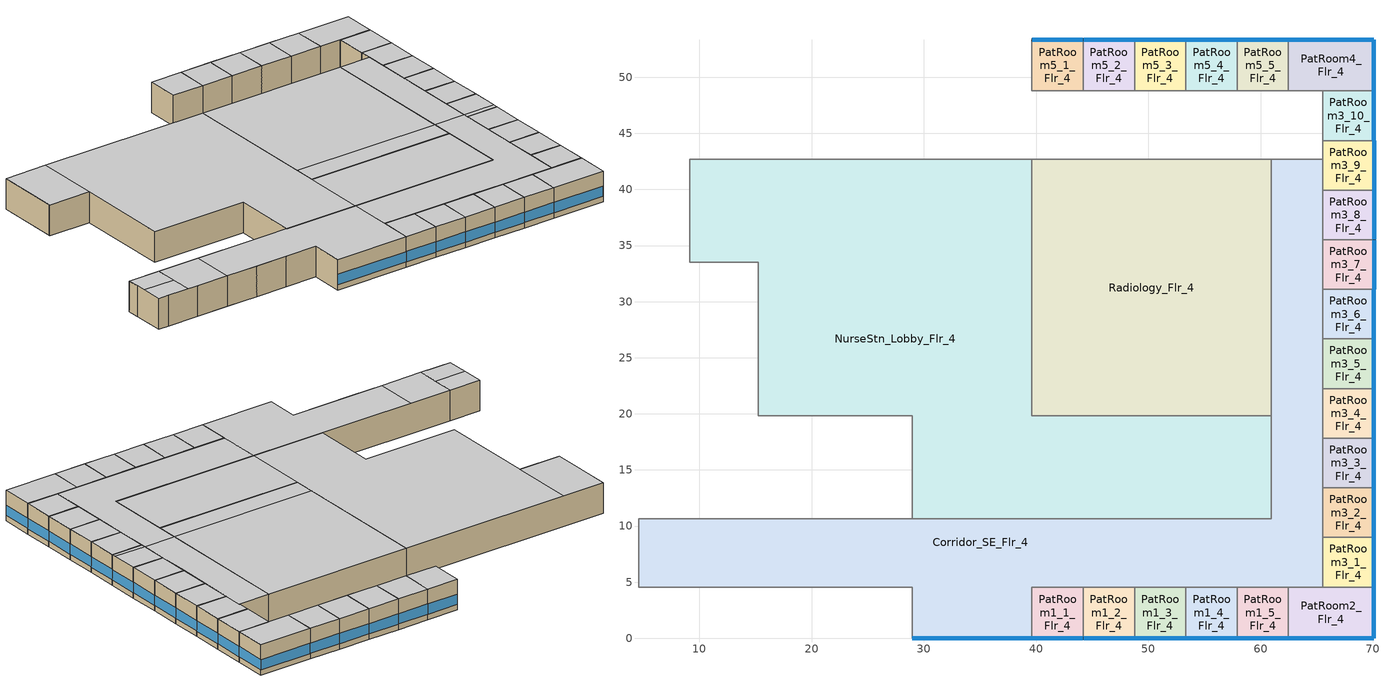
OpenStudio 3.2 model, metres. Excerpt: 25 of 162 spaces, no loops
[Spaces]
Corridor_SE_Flr_4
 floor to Corridor_SE_Flr_3: 65.53,42.67 65.53,4.57 39.62,4.57 39.62,0 28.96,0 28.96,4.57 4.57,4.57 4.57,10.67 60.96,10.67 60.96,42.67 z12.8
 wall outside: 28.96,0 39.62,0 z12.8:17.07
 wall to PatRoom6_Flr_4: 4.57,4.57 6.1,4.57 z12.8:17.07
 wall to PatRoom7_1_Flr_4: 4.57,8.99 4.57,4.57 z12.8:17.07
 wall to PatRoom7_2_Flr_4: 4.57,10.67 4.57,8.99 z12.8:17.07
 wall to Corridor_NW_Flr_4: 9.14,10.67 4.57,10.67 / 65.53,42.67 60.96,42.67 z12.8:17.07
 wall to Lab_Flr_4: 28.96,10.67 9.14,10.67 z12.8:17.07
 wall to NurseStn_Lobby_Flr_4: 60.96,19.81 60.96,10.67 28.96,10.67 z12.8:17.07
 wall to Radiology_Flr_4: 60.96,42.67 60.96,19.81 z12.8:17.07
 wall to PatRoom3_9_Flr_4: 65.53,39.93 65.53,42.67 z12.8:17.07
 wall to PatRoom3_1_Flr_4: 65.53,4.57 65.53,8.99 z12.8:17.07
 wall to PatRoom2_Flr_4: 62.48,4.57 65.53,4.57 z12.8:17.07
 wall to PatRoom1_5_Flr_4: 57.91,4.57 62.48,4.57 z12.8:17.07
 wall to PatRoom1_1_Flr_4: 39.62,0 39.62,4.57 44.2,4.57 z12.8:17.07
 wall to PatRoom1_10_Flr_4: 24.38,4.57 28.96,4.57 28.96,0 z12.8:17.07
 wall to PatRoom1_4_Flr_4: 53.34,4.57 57.91,4.57 z12.8:17.07
 wall to PatRoom1_3_Flr_4: 48.77,4.57 53.34,4.57 z12.8:17.07
 wall to PatRoom1_2_Flr_4: 44.2,4.57 48.77,4.57 z12.8:17.07
 wall to PatRoom1_8_Flr_4: 15.24,4.57 19.81,4.57 z12.8:17.07
 wall to PatRoom1_9_Flr_4: 19.81,4.57 24.38,4.57 z12.8:17.07
 wall to PatRoom1_7_Flr_4: 10.67,4.57 15.24,4.57 z12.8:17.07
 wall to PatRoom1_6_Flr_4: 6.1,4.57 10.67,4.57 z12.8:17.07
 wall to PatRoom3_4_Flr_4: 65.53,17.83 65.53,22.25 z12.8:17.07
 wall to PatRoom3_8_Flr_4: 65.53,35.51 65.53,39.93 z12.8:17.07
 wall to PatRoom3_2_Flr_4: 65.53,8.99 65.53,13.41 z12.8:17.07
 wall to PatRoom3_6_Flr_4: 65.53,26.67 65.53,31.09 z12.8:17.07
 wall to PatRoom3_3_Flr_4: 65.53,13.41 65.53,17.83 z12.8:17.07
 wall to PatRoom3_7_Flr_4: 65.53,31.09 65.53,35.51 z12.8:17.07
 wall to PatRoom3_5_Flr_4: 65.53,22.25 65.53,26.67 z12.8:17.07
 window (BTAP-Ext-FixedWindow:U=0.220 SHGC=0.600): 28.98,0 39.6,0 z13.56:14.99
 ceiling to Corridor_Flr_5: 15.24,4.57 15.24,10.67 9.14,10.67 9.14,4.57 z17.07
 ceiling to Dining_Flr_5: 65.53,4.57 65.53,22.86 60.96,22.86 60.96,10.67 39.62,10.67 39.62,4.57 z17.07
 ceiling to Office1_Flr_5: 9.14,4.57 9.14,7.62 4.57,7.62 4.57,4.57 z17.07
 ceiling to NurseStn_Lobby_Flr_5: 39.62,0 39.62,10.67 15.24,10.67 15.24,4.57 28.96,4.57 28.96,0 z17.07
 ceiling to Kitchen_Flr_5: 65.53,22.86 65.53,42.67 60.96,42.67 60.96,22.86 z17.07
 ceiling to Office2_1_Flr_5: 9.14,7.62 9.14,10.67 4.57,10.67 4.57,7.62 z17.07
PatRoom1_1_Flr_4
 floor to PatRoom1_1_Flr_3: 44.2,4.57 44.2,0 39.62,0 39.62,4.57 z12.8
 wall outside: 39.62,0 44.2,0 z12.8:17.07
 wall to PatRoom1_2_Flr_4: 44.2,0 44.2,4.57 z12.8:17.07
 window (BTAP-Ext-FixedWindow:U=0.220 SHGC=0.600): 39.65,0 44.17,0 z13.56:15
 ceiling to Dining_Flr_5: 44.2,0 44.2,4.57 39.62,4.57 39.62,0 z17.07
PatRoom2_Flr_4
 floor to PatRoom2_Flr_3: 70.1,4.57 70.1,0 62.48,0 62.48,4.57 z12.8
 wall outside: 62.48,0 70.1,0 70.1,4.57 z12.8:17.07
 wall to PatRoom1_5_Flr_4: 62.48,4.57 62.48,0 z12.8:17.07
 wall to PatRoom3_1_Flr_4: 70.1,4.57 65.53,4.57 z12.8:17.07
 window (BTAP-Ext-FixedWindow:U=0.220 SHGC=0.600): 70.1,0.03 70.1,4.55 z13.56:15; 62.51,0 70.08,0 z13.56:14.99
 ceiling to Dining_Flr_5: 70.1,0 70.1,4.57 62.48,4.57 62.48,0 z17.07
PatRoom3_1_Flr_4
 floor to PatRoom3_1_Flr_3: 70.1,8.99 70.1,4.57 65.53,4.57 65.53,8.99 z12.8
 wall outside: 70.1,4.57 70.1,8.99 z12.8:17.07
 wall to PatRoom3_2_Flr_4: 70.1,8.99 65.53,8.99 z12.8:17.07
 window (BTAP-Ext-FixedWindow:U=0.220 SHGC=0.600): 70.1,4.6 70.1,8.97 z13.56:15
 ceiling to Dining_Flr_5: 70.1,4.57 70.1,8.99 65.53,8.99 65.53,4.57 z17.07
NurseStn_Lobby_Flr_4
 floor to NurseStn_Lobby_Flr_3: 39.62,42.67 39.62,19.81 60.96,19.81 60.96,10.67 28.96,10.67 28.96,19.81 15.24,19.81 15.24,33.53 9.14,33.53 9.14,42.67 z12.8
 wall to Lab_Flr_4: 9.14,33.53 15.24,33.53 15.24,19.81 28.96,19.81 28.96,10.67 z12.8:17.07
 wall to Corridor_NW_Flr_4: 39.62,42.67 9.14,42.67 9.14,33.58 9.14,33.53 z12.8:17.07
 wall to Radiology_Flr_4: 60.96,19.81 39.62,19.81 39.62,42.67 z12.8:17.07
 ceiling to Corridor_Flr_5: 15.24,33.53 15.24,42.67 9.14,42.67 9.14,33.53 z17.07
 ceiling to Dining_Flr_5: 60.96,10.67 60.96,19.81 39.62,19.81 39.62,10.67 z17.07
 ceiling to NurseStn_Lobby_Flr_5: 39.62,10.67 39.62,42.67 15.24,42.67 15.24,19.81 28.96,19.81 28.96,10.67 z17.07
Radiology_Flr_4
 floor to PhysTherapy_Flr_3: 60.96,42.67 60.96,19.81 39.62,19.81 39.62,42.67 z12.8
 wall to Corridor_NW_Flr_4: 60.96,42.67 39.62,42.67 z12.8:17.07
 ceiling to Kitchen_Flr_5: 60.96,22.86 60.96,42.67 39.62,42.67 39.62,22.86 z17.07
 ceiling to Dining_Flr_5: 60.96,19.81 60.96,22.86 39.62,22.86 39.62,19.81 z17.07
PatRoom5_1_Flr_4
 floor to PatRoom5_1_Flr_3: 44.2,53.34 44.2,48.77 39.62,48.77 39.62,53.34 z12.8
 wall outside: 44.2,53.34 39.62,53.34 z12.8:17.07
 wall to PatRoom5_2_Flr_4: 44.2,48.77 44.2,53.34 z12.8:17.07
 wall to Corridor_NW_Flr_4: 39.62,53.34 39.62,48.77 44.2,48.77 z12.8:17.07
 window (BTAP-Ext-FixedWindow:U=0.220 SHGC=0.600): 44.17,53.34 39.65,53.34 z13.56:15
 ceiling to Kitchen_Flr_5: 44.2,48.77 44.2,53.34 39.62,53.34 39.62,48.77 z17.07
PatRoom4_Flr_4
 floor to PatRoom4_Flr_3: 70.1,53.34 70.1,48.77 62.48,48.77 62.48,53.34 z12.8
 wall outside: 70.1,48.77 70.1,53.34 62.48,53.34 z12.8:17.07
 wall to PatRoom3_10_Flr_4: 65.53,48.77 70.1,48.77 z12.8:17.07
 wall to Corridor_NW_Flr_4: 62.48,48.77 65.53,48.77 z12.8:17.07
 wall to PatRoom5_5_Flr_4: 62.48,53.34 62.48,48.77 z12.8:17.07
 window (BTAP-Ext-FixedWindow:U=0.220 SHGC=0.600): 70.1,48.79 70.1,53.31 z13.56:15; 70.08,53.34 62.51,53.34 z13.56:14.99
 ceiling to Kitchen_Flr_5: 70.1,48.77 70.1,53.34 62.48,53.34 62.48,48.77 z17.07
PatRoom1_2_Flr_4
 floor to PatRoom1_2_Flr_3: 48.77,4.57 48.77,0 44.2,0 44.2,4.57 z12.8
 wall outside: 44.2,0 48.77,0 z12.8:17.07
 wall to PatRoom1_3_Flr_4: 48.77,0 48.77,4.57 z12.8:17.07
 window (BTAP-Ext-FixedWindow:U=0.220 SHGC=0.600): 44.22,0 48.74,0 z13.56:15
 ceiling to Dining_Flr_5: 48.77,0 48.77,4.57 44.2,4.57 44.2,0 z17.07
PatRoom1_3_Flr_4
 floor to PatRoom1_3_Flr_3: 53.34,4.57 53.34,0 48.77,0 48.77,4.57 z12.8
 wall outside: 48.77,0 53.34,0 z12.8:17.07
 wall to PatRoom1_4_Flr_4: 53.34,0 53.34,4.57 z12.8:17.07
 window (BTAP-Ext-FixedWindow:U=0.220 SHGC=0.600): 48.79,0 53.31,0 z13.56:15
 ceiling to Dining_Flr_5: 53.34,0 53.34,4.57 48.77,4.57 48.77,0 z17.07
PatRoom1_4_Flr_4
 floor to PatRoom1_4_Flr_3: 57.91,4.57 57.91,0 53.34,0 53.34,4.57 z12.8
 wall outside: 53.34,0 57.91,0 z12.8:17.07
 wall to PatRoom1_5_Flr_4: 57.91,0 57.91,4.57 z12.8:17.07
 window (BTAP-Ext-FixedWindow:U=0.220 SHGC=0.600): 53.37,0 57.89,0 z13.56:15
 ceiling to Dining_Flr_5: 57.91,0 57.91,4.57 53.34,4.57 53.34,0 z17.07
PatRoom1_5_Flr_4
 floor to PatRoom1_5_Flr_3: 62.48,4.57 62.48,0 57.91,0 57.91,4.57 z12.8
 wall outside: 57.91,0 62.48,0 z12.8:17.07
 window (BTAP-Ext-FixedWindow:U=0.220 SHGC=0.600): 57.94,0 62.46,0 z13.56:15
 ceiling to Dining_Flr_5: 62.48,0 62.48,4.57 57.91,4.57 57.91,0 z17.07
PatRoom5_2_Flr_4
 floor to PatRoom5_2_Flr_3: 48.77,53.34 48.77,48.77 44.2,48.77 44.2,53.34 z12.8
 wall outside: 48.77,53.34 44.2,53.34 z12.8:17.07
 wall to PatRoom5_3_Flr_4: 48.77,48.77 48.77,53.34 z12.8:17.07
 wall to Corridor_NW_Flr_4: 44.2,48.77 48.77,48.77 z12.8:17.07
 window (BTAP-Ext-FixedWindow:U=0.220 SHGC=0.600): 48.74,53.34 44.22,53.34 z13.56:15
 ceiling to Kitchen_Flr_5: 48.77,48.77 48.77,53.34 44.2,53.34 44.2,48.77 z17.07
PatRoom5_3_Flr_4
 floor to PatRoom5_3_Flr_3: 53.34,53.34 53.34,48.77 48.77,48.77 48.77,53.34 z12.8
 wall outside: 53.34,53.34 48.77,53.34 z12.8:17.07
 wall to Corridor_NW_Flr_4: 48.77,48.77 53.34,48.77 z12.8:17.07
 wall to PatRoom5_4_Flr_4: 53.34,48.77 53.34,53.34 z12.8:17.07
 window (BTAP-Ext-FixedWindow:U=0.220 SHGC=0.600): 53.31,53.34 48.79,53.34 z13.56:15
 ceiling to Kitchen_Flr_5: 53.34,48.77 53.34,53.34 48.77,53.34 48.77,48.77 z17.07
PatRoom5_4_Flr_4
 floor to PatRoom5_4_Flr_3: 57.91,53.34 57.91,48.77 53.34,48.77 53.34,53.34 z12.8
 wall outside: 57.91,53.34 53.34,53.34 z12.8:17.07
 wall to PatRoom5_5_Flr_4: 57.91,48.77 57.91,53.34 z12.8:17.07
 wall to Corridor_NW_Flr_4: 53.34,48.77 57.91,48.77 z12.8:17.07
 window (BTAP-Ext-FixedWindow:U=0.220 SHGC=0.600): 57.89,53.34 53.37,53.34 z13.56:15
 ceiling to Kitchen_Flr_5: 57.91,48.77 57.91,53.34 53.34,53.34 53.34,48.77 z17.07
PatRoom5_5_Flr_4
 floor to PatRoom5_5_Flr_3: 62.48,53.34 62.48,48.77 57.91,48.77 57.91,53.34 z12.8
 wall outside: 62.48,53.34 57.91,53.34 z12.8:17.07
 wall to Corridor_NW_Flr_4: 57.91,48.77 62.48,48.77 z12.8:17.07
 window (BTAP-Ext-FixedWindow:U=0.220 SHGC=0.600): 62.46,53.34 57.94,53.34 z13.56:15
 ceiling to Kitchen_Flr_5: 62.48,48.77 62.48,53.34 57.91,53.34 57.91,48.77 z17.07
PatRoom3_2_Flr_4
 floor to PatRoom3_2_Flr_3: 70.1,13.41 70.1,8.99 65.53,8.99 65.53,13.41 z12.8
 wall outside: 70.1,8.99 70.1,13.41 z12.8:17.07
 wall to PatRoom3_3_Flr_4: 70.1,13.41 65.53,13.41 z12.8:17.07
 window (BTAP-Ext-FixedWindow:U=0.220 SHGC=0.600): 70.1,9.02 70.1,13.39 z13.56:15
 ceiling to Dining_Flr_5: 70.1,8.99 70.1,13.41 65.53,13.41 65.53,8.99 z17.07
PatRoom3_3_Flr_4
 floor to PatRoom3_3_Flr_3: 70.1,17.83 70.1,13.41 65.53,13.41 65.53,17.83 z12.8
 wall outside: 70.1,13.41 70.1,17.83 z12.8:17.07
 wall to PatRoom3_4_Flr_4: 70.1,17.83 65.53,17.83 z12.8:17.07
 window (BTAP-Ext-FixedWindow:U=0.220 SHGC=0.600): 70.1,13.44 70.1,17.81 z13.56:15
 ceiling to Dining_Flr_5: 70.1,13.41 70.1,17.83 65.53,17.83 65.53,13.41 z17.07
PatRoom3_4_Flr_4
 floor to PatRoom3_4_Flr_3: 70.1,22.25 70.1,17.83 65.53,17.83 65.53,22.25 z12.8
 wall outside: 70.1,17.83 70.1,22.25 z12.8:17.07
 wall to PatRoom3_5_Flr_4: 70.1,22.25 65.53,22.25 z12.8:17.07
 window (BTAP-Ext-FixedWindow:U=0.220 SHGC=0.600): 70.1,17.86 70.1,22.23 z13.56:15
 ceiling to Dining_Flr_5: 70.1,17.83 70.1,22.25 65.53,22.25 65.53,17.83 z17.07
PatRoom3_5_Flr_4
 floor to PatRoom3_5_Flr_3: 70.1,26.67 70.1,22.25 65.53,22.25 65.53,26.67 z12.8
 wall outside: 70.1,22.25 70.1,26.67 z12.8:17.07
 wall to PatRoom3_6_Flr_4: 70.1,26.67 65.53,26.67 z12.8:17.07
 window (BTAP-Ext-FixedWindow:U=0.220 SHGC=0.600): 70.1,22.28 70.1,26.65 z13.56:15
 ceiling to Kitchen_Flr_5: 70.1,22.86 70.1,26.67 65.53,26.67 65.53,22.86 z17.07
 ceiling to Dining_Flr_5: 70.1,22.25 70.1,22.86 65.53,22.86 65.53,22.25 z17.07
PatRoom3_6_Flr_4
 floor to PatRoom3_6_Flr_3: 70.1,31.09 70.1,26.67 65.53,26.67 65.53,31.09 z12.8
 wall outside: 70.1,26.67 70.1,31.09 z12.8:17.07
 wall to PatRoom3_7_Flr_4: 70.1,31.09 65.53,31.09 z12.8:17.07
 window (BTAP-Ext-FixedWindow:U=0.220 SHGC=0.600): 70.1,26.7 70.1,31.07 z13.56:15
 ceiling to Kitchen_Flr_5: 70.1,26.67 70.1,31.09 65.53,31.09 65.53,26.67 z17.07
PatRoom3_7_Flr_4
 floor to PatRoom3_7_Flr_3: 70.1,35.51 70.1,31.09 65.53,31.09 65.53,35.51 z12.8
 wall outside: 70.1,31.09 70.1,35.51 z12.8:17.07
 wall to PatRoom3_8_Flr_4: 70.1,35.51 65.53,35.51 z12.8:17.07
 window (BTAP-Ext-FixedWindow:U=0.220 SHGC=0.600): 70.1,31.12 70.1,35.49 z13.56:15
 ceiling to Kitchen_Flr_5: 70.1,31.09 70.1,35.51 65.53,35.51 65.53,31.09 z17.07
PatRoom3_8_Flr_4
 floor to PatRoom3_8_Flr_3: 70.1,39.93 70.1,35.51 65.53,35.51 65.53,39.93 z12.8
 wall outside: 70.1,35.51 70.1,39.93 z12.8:17.07
 wall to PatRoom3_9_Flr_4: 70.1,39.93 65.53,39.93 z12.8:17.07
 window (BTAP-Ext-FixedWindow:U=0.220 SHGC=0.600): 70.1,35.54 70.1,39.91 z13.56:15
 ceiling to Kitchen_Flr_5: 70.1,35.51 70.1,39.93 65.53,39.93 65.53,35.51 z17.07
PatRoom3_9_Flr_4
 floor to PatRoom3_9_Flr_3: 70.1,44.35 70.1,39.93 65.53,39.93 65.53,44.35 z12.8
 wall outside: 70.1,39.93 70.1,44.35 z12.8:17.07
 wall to PatRoom3_10_Flr_4: 70.1,44.35 65.53,44.35 z12.8:17.07
 wall to Corridor_NW_Flr_4: 65.53,44.35 65.53,42.67 z12.8:17.07
 window (BTAP-Ext-FixedWindow:U=0.220 SHGC=0.600): 70.1,39.96 70.1,44.33 z13.56:15
 ceiling to Kitchen_Flr_5: 70.1,39.93 70.1,44.35 65.53,44.35 65.53,39.93 z17.07
PatRoom3_10_Flr_4
 floor to PatRoom3_10_Flr_3: 70.1,48.77 70.1,44.35 65.53,44.35 65.53,48.77 z12.8
 wall outside: 70.1,44.35 70.1,48.77 z12.8:17.07
 wall to Corridor_NW_Flr_4: 65.53,48.77 65.53,44.35 z12.8:17.07
 window (BTAP-Ext-FixedWindow:U=0.220 SHGC=0.600): 70.1,44.38 70.1,48.74 z13.56:15
 ceiling to Kitchen_Flr_5: 70.1,44.35 70.1,48.77 65.53,48.77 65.53,44.35 z17.07
[Building]
Hospital: Default Construction Set=BTAP-Mass at hdd = 5000.0; Standards Number of Stories=6; Standards Number of Above Ground Stories=5; Standards Template=NECB2015; Standards Building Type=Hospital
[Site]
Calgary Intl AP_AB_CAN: Latitude {deg}=51.114; Longitude {deg}=-114.02; Time Zone {hr}=-7; Elevation {m}=1084.1
[ClimateZones]
Climate Zone Institution Name 1=ASHRAE; Climate Zone Document Name 1=ANSI/ASHRAE Standard 169; Climate Zone Document Year 1=2006; Climate Zone Institution Name 2=CEC; Climate Zone Document Name 2=California Climate Zone Descriptions; Climate Zone Document Year 2=1995
[Site:WaterMainsTemperature]
Calculation Method=Correlation; Annual Average Outdoor Air Temperature {C}=5; Maximum Difference In Monthly Average Outdoor Air Temperatures {deltaC}=23.3
[Site:GroundTemperature:BuildingSurface]
19.527, 19.502, 19.536, 19.598, 20.002, 21.64, 22.225, 22.375, 21.449, 20.121, 19.802, 19.633
[SizingPeriod:DesignDay] Barometric Pressure {Pa}=88961; Sky Clearness=0; Rain Indicator=0; Snow Indicator=0; Day of Month=21; Daylight Saving Time Indicator=0; Humidity Indicating Type=Wetbulb; Dry-Bulb Temperature Range Modifier Type=DefaultMultipliers
Name | Maximum Dry-Bulb Temperature {C} | Daily Dry-Bulb Temperature Range {deltaC} | Humidity Indicating Conditions at Maximum Dry-Bulb | Wind Speed {m/s} | Wind Direction {deg} | Month | Day Type | Solar Model Indicator | ASHRAE Taub | ASHRAE Taud
Calgary Intl AP Ann Clg .4% Condns DB=>MWB | 28.5 | 12.1 | 16.1 | 4.5 | 160 | 7 | SummerDesignDay | ASHRAETau | 0.339 | 2.421
Calgary Intl AP Ann Htg 99.6% Condns DB | -28.5 | 0 | -28.5 | 2.9 | 200 | 1 | WinterDesignDay | ASHRAEClearSky
[Material:NoMass] Roughness=Smooth; Thermal Absorptance=0.9; Solar Absorptance=0.7
Name | Thermal Resistance {m2-K/W} | Visible Absorptance
Typical Carpet Pad; Typical Carpet Pad 1 | 0.21648 | 0.8
Typical Insulation 1 | 5.91238 | 0.7
Typical Insulation 2 | 4.49096 | 0.7
Typical Insulation 3 | 6.17282 | 0.7
Typical Carpet Pad 2 | 1.25503 | 0.8
Typical Carpet Pad 3; Typical Carpet Pad 4 | 3.45515 | 0.8
Typical Insulation 4 | 0.454528 | 0.7
Typical Insulation 5 | 0.454545 | 0.7
[Material]
Name | Roughness | Thickness {m} | Conductivity {W/m-K} | Density {kg/m3} | Specific Heat {J/kg-K} | Thermal Absorptance | Solar Absorptance | Visible Absorptance
G05 25mm wood | MediumSmooth | 0.0254 | 0.15 | 608 | 1630 | 0.9 | 0.5 | 0.5
100mm Normalweight concrete floor 1 | MediumSmooth | 0.1016 | 2.31 | 2322 | 832
G01 13mm gypsum board 1 | Smooth | 0.0127 | 0.16 | 800 | 1090 | 0.9 | 0.7 | 0.5
4 in. Normalweight Concrete Floor 1 | MediumRough | 0.1016 | 2.31 | 2322 | 832 | 0.9 | 0.7 | 0.7
1IN Stucco 1 | Smooth | 0.0253 | 0.6918 | 1858 | 837 | 0.9 | 0.7 | 0.92
8IN CONCRETE HW RefBldg 1 | Rough | 0.2032 | 1.311 | 2240 | 836.8 | 0.9 | 0.7 | 0.7
1/2IN Gypsum 1 | Smooth | 0.0127 | 0.16 | 784.9 | 830 | 0.9 | 0.4 | 0.4
Metal Roof Surface 1; F08 Metal surface 1 | Smooth | 0.0008 | 45.28 | 7824 | 500 | 0.9 | 0.7 | 0.7
6 in. Normalweight Concrete Floor 1; 6 in. Normalweight Concrete Floor 2; 6 in. Normalweight Concrete Floor 3 | MediumRough | 0.1524 | 2.31 | 2322 | 832 | 0.9 | 0.7 | 0.7
[Construction]
BTAP-Int-Partition; BTAP-Int-Door: G05 25mm wood
BTAP-Int-Floor: 100mm Normalweight concrete floor 1, Typical Carpet Pad
BTAP-Int-Wall: G01 13mm gypsum board 1, G01 13mm gypsum board 1
BTAP-Int-Ceiling: Typical Carpet Pad, 100mm Normalweight concrete floor 1
BTAP-Int-Window: SimpleGlazing
BTAP-Ext-Floor-Mass:U-0.162: Typical Insulation 1, 4 in. Normalweight Concrete Floor 1, Typical Carpet Pad 1
BTAP-Ext-Wall-Mass:U-0.21: 1IN Stucco 1, 8IN CONCRETE HW RefBldg 1, Typical Insulation 2, 1/2IN Gypsum 1
BTAP-Ext-Roof-Metal:U-0.162: Metal Roof Surface 1, Typical Insulation 3
BTAP-Grnd-Floor-Mass:U-0.757: 6 in. Normalweight Concrete Floor 1, Typical Carpet Pad 2
BTAP-Grnd-Wall-Mass:U-0.284: 6 in. Normalweight Concrete Floor 2, Typical Carpet Pad 3
BTAP-Grnd-Roof-Mass:U-0.284: 6 in. Normalweight Concrete Floor 3, Typical Carpet Pad 4
BTAP-Ext-FixedWindow:U=0.220 SHGC=0.600; BTAP-Ext-GlassDoors:U=0.220 SHGC=0.600; BTAP-Ext-Skylights:U=0.220 SHGC=0.600; BTAP-Ext-DaylightDomes:U=0.220 SHGC=0.600; BTAP-Ext-DaylightDiffuser:U=0.220 SHGC=0.600: SimpleGlazing:U=0.220 SHGC=0.600
BTAP-Ext-Door:U-2.2: F08 Metal surface 1, Typical Insulation 4
BTAP-Ext-OverHeadDoor:U-2.2: Typical Insulation 5
[DefaultConstructionSet]
BTAP-Mass at hdd = 5000.0: Default Exterior Surface Constructions=BTAP-Mass at hdd = 5000.0; Default Interior Surface Constructions=Default Surface Constructions 2; Default Ground Contact Surface Constructions=BTAP-Mass at hdd = 5000.0 1; Default Exterior SubSurface Constructions=BTAP-Mass at hdd = 5000.0; Default Interior SubSurface Constructions=Default Sub Surface Constructions 2; Interior Partition Construction=BTAP-Int-Partition
[DefaultSurfaceConstructions]
Name | Floor Construction | Wall Construction | Roof Ceiling Construction
Default Surface Constructions 2 | BTAP-Int-Floor | BTAP-Int-Wall | BTAP-Int-Ceiling
BTAP-Mass at hdd = 5000.0 | BTAP-Ext-Floor-Mass:U-0.162 | BTAP-Ext-Wall-Mass:U-0.21 | BTAP-Ext-Roof-Metal:U-0.162
BTAP-Mass at hdd = 5000.0 1 | BTAP-Grnd-Floor-Mass:U-0.757 | BTAP-Grnd-Wall-Mass:U-0.284 | BTAP-Grnd-Roof-Mass:U-0.284
[DefaultSubSurfaceConstructions]
Name | Fixed Window Construction | Operable Window Construction | Door Construction | Glass Door Construction | Overhead Door Construction | Skylight Construction | Tubular Daylight Dome Construction | Tubular Daylight Diffuser Construction
Default Sub Surface Constructions 2 | BTAP-Int-Window | BTAP-Int-Window | BTAP-Int-Door
BTAP-Mass at hdd = 5000.0 | BTAP-Ext-FixedWindow:U=0.220 SHGC=0.600 | BTAP-Ext-FixedWindow:U=0.220 SHGC=0.600 | BTAP-Ext-Door:U-2.2 | BTAP-Ext-GlassDoors:U=0.220 SHGC=0.600 | BTAP-Ext-OverHeadDoor:U-2.2 | BTAP-Ext-Skylights:U=0.220 SHGC=0.600 | BTAP-Ext-DaylightDomes:U=0.220 SHGC=0.600 | BTAP-Ext-DaylightDiffuser:U=0.220 SHGC=0.600
[WindowMaterial:SimpleGlazingSystem] U-Factor {W/m2-K}=2.2; Solar Heat Gain Coefficient=0.6; Visible Transmittance=0.21
SimpleGlazing; SimpleGlazing:U=0.220 SHGC=0.600
[DesignSpecification:OutdoorAir] Outdoor Air Method=Sum
Name | Outdoor Air Flow per Floor Area {m3/s-m2} | Outdoor Air Flow per Person {m3/s-person}
Space Function Health care facility imaging room Ventilation | 0.00254
Space Function Health care facility nurses station Ventilation |  | 0.0914068
Space Function Health care facility patient room Ventilation |  | 0.0253908
Space Function Corridor/Transition area - hospital-sch-H Ventilation | 0.000254
[ShadingControl]
Shading Control 1: Shading Type=InteriorBlind; Multiple Surface Control Type=Sequential
[BuildingStory]
Building Story 5: Nominal Z Coordinate {m}=0; Nominal Floor to Floor Height {m}=4.2672
[Space] Building Story=Building Story 5
Name | Space Type | Thermal Zone
Corridor_SE_Flr_4 | Space Function Corridor/Transition area - hospital-sch-H | WILD_ST=Corridor/Transition area - hospital-sch-B_FL=Building Story 5_SCH=H 1
PatRoom1_1_Flr_4 | Space Function Health care facility patient room | ALL_ST=Health care facility patient room_FL=Building Story 5_SCH=H 5
PatRoom2_Flr_4 | Space Function Health care facility patient room | ALL_ST=Health care facility patient room_FL=Building Story 5_SCH=H 7
PatRoom3_1_Flr_4; PatRoom3_2_Flr_4; PatRoom3_3_Flr_4; PatRoom3_4_Flr_4; PatRoom3_5_Flr_4; PatRoom3_6_Flr_4; PatRoom3_7_Flr_4; PatRoom3_8_Flr_4; PatRoom3_9_Flr_4; PatRoom3_10_Flr_4 | Space Function Health care facility patient room | ALL_ST=Health care facility patient room_FL=Building Story 5_SCH=H 1
NurseStn_Lobby_Flr_4 | Space Function Health care facility nurses station | ALL_ST=Health care facility nurses station_FL=Building Story 5_SCH=H
Radiology_Flr_4 | Space Function Health care facility imaging room | ALL_ST=Health care facility imaging room_FL=Building Story 5_SCH=H
PatRoom5_1_Flr_4; PatRoom5_2_Flr_4; PatRoom5_3_Flr_4; PatRoom5_4_Flr_4; PatRoom5_5_Flr_4 | Space Function Health care facility patient room | ALL_ST=Health care facility patient room_FL=Building Story 5_SCH=H 2
PatRoom4_Flr_4 | Space Function Health care facility patient room | ALL_ST=Health care facility patient room_FL=Building Story 5_SCH=H 9
PatRoom1_2_Flr_4; PatRoom1_3_Flr_4; PatRoom1_4_Flr_4; PatRoom1_5_Flr_4 | Space Function Health care facility patient room | ALL_ST=Health care facility patient room_FL=Building Story 5_SCH=H 3
[SpaceType] Standards Building Type=Space Function
Name | Default Schedule Set | Design Specification Outdoor Air Object | Standards Space Type
Space Function Health care facility nurses station | Space Function Health care facility nurses station Schedule Set | Space Function Health care facility nurses station Ventilation | Health care facility nurses station
Space Function Health care facility patient room | Space Function Health care facility patient room Schedule Set | Space Function Health care facility patient room Ventilation | Health care facility patient room
Space Function Health care facility imaging room | Space Function Health care facility imaging room Schedule Set | Space Function Health care facility imaging room Ventilation | Health care facility imaging room
Space Function Corridor/Transition area - hospital-sch-H | Space Function Corridor/Transition area - hospital-sch-H Schedule Set | Space Function Corridor/Transition area - hospital-sch-H Ventilation | Corridor/Transition area - hospital-sch-H
[People:Definition] Number of People Calculation Method=People/Area; Fraction Radiant=0.3
Name | People per Space Floor Area {person/m2}
Space Function Health care facility imaging room People Definition; Space Function Health care facility nurses station People Definition; Space Function Health care facility patient room People Definition | 0.0500182
Space Function Corridor/Transition area - hospital-sch-H People Definition | 0.0100036
[People] Work Efficiency Schedule=Work Efficiency Schedule; Clothing Insulation Schedule=Clothing Schedule; Air Velocity Schedule=Air Velocity Schedule; Multiplier=1
Name | People Definition | Space or SpaceType
Space Function Health care facility imaging room People | Space Function Health care facility imaging room People Definition | Space Function Health care facility imaging room
Space Function Health care facility nurses station People | Space Function Health care facility nurses station People Definition | Space Function Health care facility nurses station
Space Function Health care facility patient room People | Space Function Health care facility patient room People Definition | Space Function Health care facility patient room
Space Function Corridor/Transition area - hospital-sch-H People | Space Function Corridor/Transition area - hospital-sch-H People Definition | Space Function Corridor/Transition area - hospital-sch-H
[Lights:Definition] Design Level Calculation Method=Watts/Area; Fraction Radiant=0.5; Fraction Visible=0.2
Name | Watts per Space Floor Area {W/m2}
Space Function Health care facility imaging room Lights Definition | 16.3059
Space Function Health care facility nurses station Lights Definition | 7.60276
Space Function Health care facility patient room Lights Definition | 6.70243
Space Function Corridor/Transition area - hospital-sch-H Lights Definition | 10.7039
[Lights] Fraction Replaceable=1
Name | Lights Definition | Space or SpaceType
Space Function Health care facility imaging room Lights | Space Function Health care facility imaging room Lights Definition | Space Function Health care facility imaging room
Space Function Health care facility nurses station Lights | Space Function Health care facility nurses station Lights Definition | Space Function Health care facility nurses station
Space Function Health care facility patient room Lights | Space Function Health care facility patient room Lights Definition | Space Function Health care facility patient room
Space Function Corridor/Transition area - hospital-sch-H Lights | Space Function Corridor/Transition area - hospital-sch-H Lights Definition | Space Function Corridor/Transition area - hospital-sch-H
[DefaultScheduleSet] Number of People Schedule=NECB-H-Occupancy; People Activity Level Schedule=NECB-Activity; Electric Equipment Schedule=NECB-H-Electric-Equipment; Infiltration Schedule=Always On
Name | Lighting Schedule
Space Function Health care facility imaging room Schedule Set; Space Function Corridor/Transition area - hospital-sch-H Schedule Set | NECB-H-Occupancy-NECB-H-Lighting-0.0-0.0-0.67-Light Ruleset
Space Function Health care facility nurses station Schedule Set; Space Function Health care facility patient room Schedule Set | NECB-H-Lighting
[ThermostatSetpoint:DualSetpoint] Heating Setpoint Temperature Schedule=NECB-H-Thermostat Setpoint-Heating; Cooling Setpoint Temperature Schedule=NECB-H-Thermostat Setpoint-Cooling
Space Function Health care facility patient room Thermostat 202; Space Function Health care facility patient room Thermostat 203; Space Function Health care facility patient room Thermostat 204; Space Function Health care facility patient room Thermostat 218; Space Function Health care facility patient room Thermostat 226; Space Function Health care facility nurses station Thermostat 17; Space Function Health care facility imaging room Thermostat 3; Space Function Health care facility patient room Thermostat 229; Space Function Corridor/Transition area - hospital-sch-H Thermostat 6
[ElectricEquipment:Definition] Design Level Calculation Method=Watts/Area; Fraction Radiant=0.5
Name | Watts per Space Floor Area {W/m2}
Space Function Health care facility imaging room Elec Equip Definition; Space Function Health care facility patient room Elec Equip Definition | 10.0036
Space Function Health care facility nurses station Elec Equip Definition | 2.50091
[ElectricEquipment]
Name | Electric Equipment Definition | Space or SpaceType
Space Function Health care facility imaging room Elec Equip | Space Function Health care facility imaging room Elec Equip Definition | Space Function Health care facility imaging room
Space Function Health care facility nurses station Elec Equip | Space Function Health care facility nurses station Elec Equip Definition | Space Function Health care facility nurses station
Space Function Health care facility patient room Elec Equip | Space Function Health care facility patient room Elec Equip Definition | Space Function Health care facility patient room
[SpaceInfiltration:DesignFlowRate] Design Flow Rate Calculation Method=Flow/ExteriorArea
Name | Space or SpaceType | Schedule | Flow per Exterior Surface Area {m3/s-m2} | Constant Term Coefficient | Temperature Term Coefficient | Velocity Term Coefficient | Velocity Squared Term Coefficient
Corridor_SE_Flr_4 Infiltration | Corridor_SE_Flr_4 | Always On Discrete | 0.00025 | 0 | 0 | 0.224 | 0
PatRoom1_1_Flr_4 Infiltration | PatRoom1_1_Flr_4 | Always On Discrete | 0.00025 | 0 | 0 | 0.224 | 0
PatRoom1_2_Flr_4 Infiltration | PatRoom1_2_Flr_4 | Always On Discrete | 0.00025 | 0 | 0 | 0.224 | 0
PatRoom1_3_Flr_4 Infiltration | PatRoom1_3_Flr_4 | Always On Discrete | 0.00025 | 0 | 0 | 0.224 | 0
PatRoom1_4_Flr_4 Infiltration | PatRoom1_4_Flr_4 | Always On Discrete | 0.00025 | 0 | 0 | 0.224 | 0
PatRoom1_5_Flr_4 Infiltration | PatRoom1_5_Flr_4 | Always On Discrete | 0.00025 | 0 | 0 | 0.224 | 0
PatRoom2_Flr_4 Infiltration | PatRoom2_Flr_4 | Always On Discrete | 0.00025 | 0 | 0 | 0.224 | 0
PatRoom3_10_Flr_4 Infiltration | PatRoom3_10_Flr_4 | Always On Discrete | 0.00025 | 0 | 0 | 0.224 | 0
PatRoom3_1_Flr_4 Infiltration | PatRoom3_1_Flr_4 | Always On Discrete | 0.00025 | 0 | 0 | 0.224 | 0
PatRoom3_2_Flr_4 Infiltration | PatRoom3_2_Flr_4 | Always On Discrete | 0.00025 | 0 | 0 | 0.224 | 0
PatRoom3_3_Flr_4 Infiltration | PatRoom3_3_Flr_4 | Always On Discrete | 0.00025 | 0 | 0 | 0.224 | 0
PatRoom3_4_Flr_4 Infiltration | PatRoom3_4_Flr_4 | Always On Discrete | 0.00025 | 0 | 0 | 0.224 | 0
PatRoom3_5_Flr_4 Infiltration | PatRoom3_5_Flr_4 | Always On Discrete | 0.00025 | 0 | 0 | 0.224 | 0
PatRoom3_6_Flr_4 Infiltration | PatRoom3_6_Flr_4 | Always On Discrete | 0.00025 | 0 | 0 | 0.224 | 0
PatRoom3_7_Flr_4 Infiltration | PatRoom3_7_Flr_4 | Always On Discrete | 0.00025 | 0 | 0 | 0.224 | 0
PatRoom3_8_Flr_4 Infiltration | PatRoom3_8_Flr_4 | Always On Discrete | 0.00025 | 0 | 0 | 0.224 | 0
PatRoom3_9_Flr_4 Infiltration | PatRoom3_9_Flr_4 | Always On Discrete | 0.00025 | 0 | 0 | 0.224 | 0
PatRoom4_Flr_4 Infiltration | PatRoom4_Flr_4 | Always On Discrete | 0.00025 | 0 | 0 | 0.224 | 0
PatRoom5_1_Flr_4 Infiltration | PatRoom5_1_Flr_4 | Always On Discrete | 0.00025 | 0 | 0 | 0.224 | 0
PatRoom5_2_Flr_4 Infiltration | PatRoom5_2_Flr_4 | Always On Discrete | 0.00025 | 0 | 0 | 0.224 | 0
PatRoom5_3_Flr_4 Infiltration | PatRoom5_3_Flr_4 | Always On Discrete | 0.00025 | 0 | 0 | 0.224 | 0
PatRoom5_4_Flr_4 Infiltration | PatRoom5_4_Flr_4 | Always On Discrete | 0.00025 | 0 | 0 | 0.224 | 0
PatRoom5_5_Flr_4 Infiltration | PatRoom5_5_Flr_4 | Always On Discrete | 0.00025 | 0 | 0 | 0.224 | 0
Space Function Corridor/Transition area - hospital-sch-H Infiltration | Space Function Corridor/Transition area - hospital-sch-H |  | 0.000250063
[ThermalZone] Use Ideal Air Loads=No
Name | Thermostat
ALL_ST=Health care facility patient room_FL=Building Story 5_SCH=H 1 | Space Function Health care facility patient room Thermostat 202
ALL_ST=Health care facility patient room_FL=Building Story 5_SCH=H 2 | Space Function Health care facility patient room Thermostat 203
ALL_ST=Health care facility patient room_FL=Building Story 5_SCH=H 3 | Space Function Health care facility patient room Thermostat 204
ALL_ST=Health care facility patient room_FL=Building Story 5_SCH=H 5 | Space Function Health care facility patient room Thermostat 218
ALL_ST=Health care facility patient room_FL=Building Story 5_SCH=H 7 | Space Function Health care facility patient room Thermostat 226
ALL_ST=Health care facility nurses station_FL=Building Story 5_SCH=H | Space Function Health care facility nurses station Thermostat 17
ALL_ST=Health care facility imaging room_FL=Building Story 5_SCH=H | Space Function Health care facility imaging room Thermostat 3
ALL_ST=Health care facility patient room_FL=Building Story 5_SCH=H 9 | Space Function Health care facility patient room Thermostat 229
WILD_ST=Corridor/Transition area - hospital-sch-B_FL=Building Story 5_SCH=H 1 | Space Function Corridor/Transition area - hospital-sch-H Thermostat 6
[Foundation:Kiva]
Bldg Kiva Foundation: Wall Height Above Grade {m}=0; Wall Depth Below Slab {m}=0
[Foundation:Kiva:Settings]

[Schedule:Ruleset]
Clothing Schedule: Default Day Schedule=Clothing Schedule Default Winter Clothes
Air Velocity Schedule: Default Day Schedule=Air Velocity Schedule Default
Work Efficiency Schedule: Default Day Schedule=Work Efficiency Schedule Default
NECB-Activity: Default Day Schedule=NECB-Activity Default; Summer Design Day Schedule=NECB-Activity Summer Design Day; Winter Design Day Schedule=NECB-Activity Winter Design Day
Always On: Default Day Schedule=Always On Default
NECB-H-Occupancy: Default Day Schedule=NECB-H-Occupancy Default
NECB-H-Occupancy-NECB-H-Lighting-0.0-0.0-0.67-Light Ruleset: Default Day Schedule=NECB-H-Occupancy-NECB-H-Lighting-0.0-0.0-0.67-Light Default
NECB-H-Electric-Equipment: Default Day Schedule=NECB-H-Electric-Equipment Default
NECB-H-Thermostat Setpoint-Heating: Default Day Schedule=NECB-H-Thermostat Setpoint-Heating Default
NECB-H-Thermostat Setpoint-Cooling: Default Day Schedule=NECB-H-Thermostat Setpoint-Cooling Default
NECB-H-Lighting: Default Day Schedule=NECB-H-Lighting Default
[Schedule:Day]
Clothing Schedule Default Winter Clothes; Always On Default: 24, 0, 1
Clothing Schedule Summer Clothes: 24, 0, 0.5
Air Velocity Schedule Default: 24, 0, 0.2
Work Efficiency Schedule Default: 24, 0, 0
NECB-Activity Default; NECB-Activity Winter Design Day; NECB-Activity Summer Design Day: 24, 0, 130
NECB-H-Occupancy Default; NECB-H-Occupancy Default|Wkdy Day; NECB-H-Occupancy Sat Day; NECB-H-Occupancy Sun|Hol Day; NECB-H-Occupancy-NECB-H-Lighting-0.0-0.0-0.67-Light Default; NECB-H-Occupancy-NECB-H-Lighting-0.0-0.0-0.67-Default|Wkdy-Light Day; NECB-H-Occupancy-NECB-H-Lighting-0.0-0.0-0.67-Sat-Light Day; NECB-H-Occupancy-NECB-H-Lighting-0.0-0.0-0.67-Sun|Hol-Light Day; NECB-H-Electric-Equipment Default; NECB-H-Electric-Equipment Default|Wkdy Day; NECB-H-Electric-Equipment Sat Day; NECB-H-Electric-Equipment Sun|Hol Day; NECB-H-Lighting Default; NECB-H-Lighting Default|Wkdy Day; NECB-H-Lighting Sat Day; NECB-H-Lighting Sun|Hol Day: 24, 0, 0.9
NECB-H-Thermostat Setpoint-Heating Default; NECB-H-Thermostat Setpoint-Heating Default|Wkdy Day; NECB-H-Thermostat Setpoint-Heating Sat Day; NECB-H-Thermostat Setpoint-Heating Sun|Hol Day: 1, 0, 22, 7, 0, 18, 8, 0, 20, 24, 0, 22
NECB-H-Thermostat Setpoint-Cooling Default; NECB-H-Thermostat Setpoint-Cooling Default|Wkdy Day; NECB-H-Thermostat Setpoint-Cooling Sat Day; NECB-H-Thermostat Setpoint-Cooling Sun|Hol Day: 24, 0, 24
[Schedule:Rule] Date Specification Type=DateRange; Start Day=1
Name | Schedule Ruleset | Rule Order | Day Schedule | Start Month | End Month | End Day | Apply Monday | Apply Tuesday | Apply Wednesday | Apply Thursday | Apply Friday | Apply Saturday | Apply Sunday
Schedule Rule 1 | Clothing Schedule | 0 | Clothing Schedule Summer Clothes | 5 | 9 | 30
Schedule Rule 32 | NECB-H-Occupancy | 2 | NECB-H-Occupancy Default|Wkdy Day | 1 | 12 | 31 | Yes | Yes | Yes | Yes | Yes
Schedule Rule 33 | NECB-H-Occupancy | 1 | NECB-H-Occupancy Sat Day | 1 | 12 | 31 |  |  |  |  |  | Yes
Schedule Rule 34 | NECB-H-Occupancy | 0 | NECB-H-Occupancy Sun|Hol Day | 1 | 12 | 31 |  |  |  |  |  |  | Yes
Schedule Rule 35 | NECB-H-Occupancy-NECB-H-Lighting-0.0-0.0-0.67-Light Ruleset | 2 | NECB-H-Occupancy-NECB-H-Lighting-0.0-0.0-0.67-Default|Wkdy-Light Day | 1 | 12 | 31 | Yes | Yes | Yes | Yes | Yes
Schedule Rule 36 | NECB-H-Occupancy-NECB-H-Lighting-0.0-0.0-0.67-Light Ruleset | 1 | NECB-H-Occupancy-NECB-H-Lighting-0.0-0.0-0.67-Sat-Light Day | 1 | 12 | 31 |  |  |  |  |  | Yes
Schedule Rule 37 | NECB-H-Occupancy-NECB-H-Lighting-0.0-0.0-0.67-Light Ruleset | 0 | NECB-H-Occupancy-NECB-H-Lighting-0.0-0.0-0.67-Sun|Hol-Light Day | 1 | 12 | 31 |  |  |  |  |  |  | Yes
Schedule Rule 38 | NECB-H-Electric-Equipment | 2 | NECB-H-Electric-Equipment Default|Wkdy Day | 1 | 12 | 31 | Yes | Yes | Yes | Yes | Yes
Schedule Rule 39 | NECB-H-Electric-Equipment | 1 | NECB-H-Electric-Equipment Sat Day | 1 | 12 | 31 |  |  |  |  |  | Yes
Schedule Rule 40 | NECB-H-Electric-Equipment | 0 | NECB-H-Electric-Equipment Sun|Hol Day | 1 | 12 | 31 |  |  |  |  |  |  | Yes
Schedule Rule 41 | NECB-H-Thermostat Setpoint-Heating | 2 | NECB-H-Thermostat Setpoint-Heating Default|Wkdy Day | 1 | 12 | 31 | Yes | Yes | Yes | Yes | Yes
Schedule Rule 42 | NECB-H-Thermostat Setpoint-Heating | 1 | NECB-H-Thermostat Setpoint-Heating Sat Day | 1 | 12 | 31 |  |  |  |  |  | Yes
Schedule Rule 43 | NECB-H-Thermostat Setpoint-Heating | 0 | NECB-H-Thermostat Setpoint-Heating Sun|Hol Day | 1 | 12 | 31 |  |  |  |  |  |  | Yes
Schedule Rule 44 | NECB-H-Thermostat Setpoint-Cooling | 2 | NECB-H-Thermostat Setpoint-Cooling Default|Wkdy Day | 1 | 12 | 31 | Yes | Yes | Yes | Yes | Yes
Schedule Rule 45 | NECB-H-Thermostat Setpoint-Cooling | 1 | NECB-H-Thermostat Setpoint-Cooling Sat Day | 1 | 12 | 31 |  |  |  |  |  | Yes
Schedule Rule 46 | NECB-H-Thermostat Setpoint-Cooling | 0 | NECB-H-Thermostat Setpoint-Cooling Sun|Hol Day | 1 | 12 | 31 |  |  |  |  |  |  | Yes
Schedule Rule 47 | NECB-H-Lighting | 2 | NECB-H-Lighting Default|Wkdy Day | 1 | 12 | 31 | Yes | Yes | Yes | Yes | Yes
Schedule Rule 48 | NECB-H-Lighting | 1 | NECB-H-Lighting Sat Day | 1 | 12 | 31 |  |  |  |  |  | Yes
Schedule Rule 49 | NECB-H-Lighting | 0 | NECB-H-Lighting Sun|Hol Day | 1 | 12 | 31 |  |  |  |  |  |  | Yes
[Schedule:Constant]
Always On Discrete: Value=1
